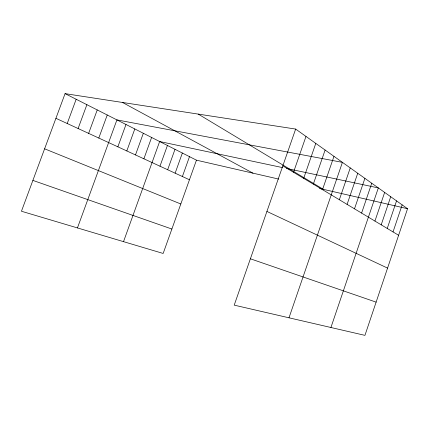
<?xml version="1.0" encoding="UTF-8"?>
<svg xmlns="http://www.w3.org/2000/svg" width="429" height="429" viewBox="0 0 429 429"><rect width="100%" height="100%" fill="white"/><g stroke="black" fill="none" stroke-linecap="round" stroke-linejoin="round"><path stroke-width="0.64" d="M295.656 129.07L407.55 208.714L364.94 335.36L234.218 305.142L295.656 129.07L65.069 93.64L21.45 211.245L163.159 253.459L196.45 160.167L65.069 93.64M381.204 224.834L390.712 196.729M387.237 228.448L396.546 200.879M393.034 231.923L402.15 204.874M330.92 327.499L378.335 187.923L286.551 168.452M374.935 221.074L384.652 192.417M347.088 204.381L357.732 173.257M354.499 208.826L364.897 178.357M361.599 213.079L371.755 183.237M288.996 317.803L342.422 162.36L116.913 119.895L77.445 227.928M339.344 199.742L350.246 167.932M313.32 184.143L325.107 150.037M322.501 189.645L333.971 156.349M293.516 172.27L305.984 136.422M303.668 178.357L315.787 143.404M175.134 173.182L182.357 153.03M182.395 176.523L189.505 156.649M123.52 241.65L159.642 141.527L282.765 167.648M159.974 166.2L167.433 145.474M167.664 169.745L175.005 149.303M135.484 154.933L143.334 133.269M143.892 158.8L151.609 137.462M117.862 146.82L125.997 124.49M126.812 150.938L134.803 128.952M98.799 138.047L107.245 114.993M88.631 133.365L97.238 109.931M67.208 123.509L76.174 99.26M78.105 128.523L86.889 104.687M196.45 160.167L278.7 179.081M319.508 188.465L407.55 208.714M250.391 258.794L376.12 302.134M32.888 180.405L171.873 229.032M44.605 148.809L180.818 203.984M55.915 118.313L189.457 179.772M266.913 211.438L387.569 268.104M122.506 102.467L252.954 173.16M282.818 165.857L398.616 235.269M198.257 114.109L323.332 189.345"/></g></svg>
